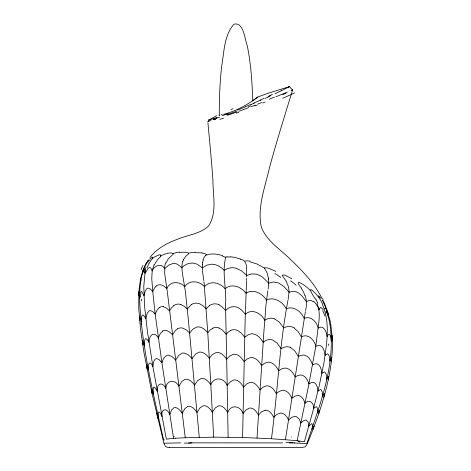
<?xml version="1.0" encoding="UTF-8"?>
<svg xmlns="http://www.w3.org/2000/svg" width="471" height="471" viewBox="0 0 471 471"><rect width="100%" height="100%" fill="white"/><g stroke="black" fill="none" stroke-linecap="round" stroke-linejoin="round"><path stroke-width="0.71" d="M307.263 442.334C321.287 400.55 340.28 354.263 326.521 309.983M144.344 344.124L144.626 340.445L145.421 338.779A2.225 1.225 74.8 0 1 145.998 338.696L147.293 339.744L148.995 342.388C148.683 336.206 153.705 330.03 158.344 337.954L160.205 333.709L162.678 331.042M175.447 438.213A47.924 7.754 0.9 0 0 173.534 438.342L166.328 439.16L153.034 367.468L147.511 332.149L144.597 306.562L143.767 286.468L145.174 271.685M145.18 271.467C145.062 264.537 141.218 276.554 141.312 278.149C139.64 286.774 139.522 295.611 139.828 304.36C142.483 350.289 153.676 395.187 163.578 439.949M326.421 345.255L323.907 363L319.35 385.178L312.809 411.542L304.372 441.798L297.142 440.703A48.248 8.06 1 0 0 295.246 440.497L270.542 438.689L242.577 437.494L245.144 319.903L246.557 280.887M322.647 300.51L326.385 309.594M246.71 276.96C245.992 270.913 248.865 260.634 240.316 259.174M148.418 260.18L144.938 266.539L142.401 273.551L142.507 273.062M246.663 278.449L246.592 280.192M138.651 295.553L139.027 291.355L139.469 295.694M199.257 437.341L188.418 320.439L185.344 291.178L182.265 272.368L181.912 267.575L177.226 264.113L175.065 263.501L172.828 263.536L168.783 265.073L164.897 268.476L164.644 273.186L167.511 293.315L185.256 437.742L214.128 437.159L242.577 437.494M202.353 264.82L202.53 271.537L203.778 280.492M257.025 438.012L263.725 334.016L266.038 304.354L267.864 290.689M141.247 319.573L141.659 316.653L142.419 315.146A2.396 1.242 78.5 0 1 143.049 315.04L144.244 316.106L145.798 318.714A33.529 26.352 76.2 0 1 146.004 317.478L147.376 312.874L149.46 310.683A3.627 2.873 74.3 0 1 150.402 310.56L152.58 311.514L155.165 314.157L162.289 365.243L173.558 438.348M139.693 298.125L139.852 296.624M331.708 337.86C332.132 329.594 332.656 347.204 332.385 347.763C332.055 359.167 330.336 370.494 327.863 381.622C323.124 402.723 315.8 423.152 307.539 443.105M327.298 311.101L327.739 313.044M326.468 344.796C327.81 331.555 328.057 317.601 322.664 305.143C321.876 297.76 301.422 277.914 315.458 299.197M331.666 338.266L331.602 338.943M271.443 438.742C277.719 392.826 279.232 346.097 287.916 300.522M325.897 312.185L326.014 311.655A1.813 0.465 75.9 0 1 326.191 311.561M331.396 361.104L331.513 357.583A2.573 0.406 -78.7 0 0 331.384 357.571L329.818 361.351L329.27 356.141L327.928 353.968A3.315 1.925 -72.6 0 0 327.369 353.898L325.161 355.34C324.46 351.849 323.824 347.298 320.227 345.59A5.287 4.422 -67.6 0 0 319.155 345.378L315.788 346.356L308.564 385.843L297.142 440.703M331.831 336.594L331.978 335.823L332.367 339.891M160.564 256.089L160.764 255.023L159.516 254.764L154.735 256.777L152.245 258.744L148.783 263.672M285.444 439.661L305.385 311.672M268.134 289.059L268.717 283.153L268.582 279.132M140.9 280.463L140.988 279.904M160.87 255.835L164.403 254.24L168.277 253.157L171.462 252.927L173.034 253.616L173.251 254.222L168.247 258.862L165.904 262.977M202.648 262.276L203.201 260.033M305.591 310.648C306.751 305.585 306.874 300.157 305.037 295.24M328.246 379.891L328.64 376.447A2.785 0.542 -71 0 0 328.446 376.394L326.55 379.479L326.262 374.398L324.925 372.137A3.285 2.067 -68.1 0 0 324.325 372.019L321.923 373.338C321.381 370.018 320.828 365.761 317.501 364.048A5.057 4.316 -64.4 0 0 316.424 363.783L314.398 364.054L312.561 364.943C311.254 361.027 309.129 356.541 304.843 355.269A7.524 7.03 -62 0 0 303.336 355.046L300.645 355.446L298.326 356.5L294.769 350.83L290.666 347.598M140.588 278.284L138.815 291.89L138.762 308.523L140.44 328.405L143.92 352.308L152.133 393.809L164.02 443.717L165.651 446.567L167.335 447.315L169.319 447.45M140.623 278.137L143.737 268.205L143.437 269.447M288.14 299.568L289.088 291.702M323.86 397.294L324.46 393.803A2.661 0.553 -66.9 0 0 324.301 393.762L322.305 396.564L322.305 392.102L321.181 389.729A2.956 1.866 -65.6 0 0 320.616 389.57L317.966 391.083C317.56 388.08 317.16 384.206 314.163 382.64A4.492 3.833 -62.9 0 0 313.138 382.393L311.184 382.705L308.935 383.971C307.81 380.544 306.073 376.665 302.453 375.31A6.682 6.241 -60.8 0 0 300.545 374.987L297.96 375.475L295.158 377.018C293.433 373.356 290.919 369.394 286.757 368.304A7.554 7.289 -57 0 0 284.572 368.122L281.711 368.864L278.726 370.742C276.73 367.097 273.951 363.07 269.565 362.264A7.106 6.971 -48.5 0 0 267.899 362.205L264.472 363.324L261.552 365.573C259.515 362.128 256.777 358.343 252.574 357.583A6.718 6.653 -28.4 0 0 250.348 357.613L246.975 359.09L244.161 361.693C242.023 358.36 239.127 354.634 234.876 354.239A6.435 6.388 8.5 0 0 233.216 354.351L229.919 355.888L226.692 359.249L228.123 437.212M140.464 293.156L141.188 291.602A2.178 0.942 85.8 0 1 141.689 291.525L143.92 295.747L145.227 291.072L146.834 288.646A3.768 2.791 79.5 0 1 148.618 288.193L150.585 289.271L152.769 291.649L155.165 314.157L157.114 309.995L159.434 307.522M182.766 261.576L183.496 259.751M318.69 413.768L319.538 410.235A2.343 0.453 -64.9 0 0 319.332 410.223L317.43 412.973L317.642 408.852L316.818 406.909A2.479 1.495 -64.6 0 0 316.324 406.767L314.999 407.333L313.551 408.71C314.504 403.588 309.111 398.142 305.031 403.364C304.072 400.344 302.57 396.882 299.35 395.74A5.805 5.399 -60.5 0 0 298.019 395.499L295.105 396.099L291.879 398.225C290.354 394.963 288.146 391.372 284.419 390.424A6.629 6.382 -57.3 0 0 282.353 390.306L279.079 391.436L276.23 393.656C274.463 390.359 272.044 386.656 268.099 385.896A6.182 6.058 -49.4 0 0 266.527 385.849L263.301 387.009L259.986 389.929C258.126 386.656 255.594 382.882 251.543 382.358A5.793 5.74 -30.5 0 0 249.971 382.428L246.792 383.883L243.613 387.162C241.723 384.071 239.262 380.544 235.406 379.956A5.546 5.505 6.5 0 0 233.846 379.997L230.225 381.84L227.187 385.437C223.872 377.677 214.205 376.117 210.808 384.766L213.675 437.159M142.678 270.796L145.592 264.107L148.371 260.08M307.121 442.716L307.404 441.951M312.962 429.558L314.08 425.978L312.114 428.91L312.55 425.513L312.014 423.753A1.972 1.066 -64.3 0 0 311.602 423.676L308.799 426.273L308.169 422.257L306.603 420.25A3.085 2.526 -61.2 0 0 305.791 420.055L303.43 420.85L300.922 423.052L299.179 419.072L296.447 416.682A4.957 4.58 -60.4 0 0 294.817 416.388L291.602 417.424L288.505 419.991C287.186 417.123 285.261 413.938 281.97 413.155A5.74 5.511 -58.2 0 0 280.528 413.049L276.954 414.35L273.71 417.288C272.161 414.35 270.077 410.989 266.562 410.282A5.358 5.24 -50.9 0 0 265.091 410.247M225.786 257.125C221.653 272.685 226.845 289.188 225.521 304.984L226.692 359.249C224.549 356.182 221.723 352.814 217.732 352.455A6.335 6.258 41 0 0 216.089 352.573L212.35 354.551L209.295 358.237L210.808 384.766C208.836 381.987 206.339 378.861 202.713 378.443A5.505 5.375 56.7 0 0 201.17 378.549L197.738 380.544L194.57 385.066C192.533 382.428 189.972 379.426 186.398 379.22A5.428 5.193 64 0 0 184.915 379.414L181.706 381.604L178.921 386.279C175.165 378.902 166.604 379.744 165.774 388.392C162.189 380.733 156.372 383.942 157.261 391.425L155.565 388.44L154.158 387.091A1.643 0.871 72.6 0 0 153.734 387.18L153.152 389.287L153.387 394.121L151.268 388.863L152.133 393.809M307.292 443.629L305.626 446.414A3.68 3.68 0 0 1 304.808 446.955L301.829 447.45L169.395 447.45M145.156 273.227L148.147 268.364L149.572 267.463L150.673 267.84L152.186 270.96L151.756 278.461L152.769 291.649L154.358 288.276L156.154 286.097M153.982 264.79L152.186 270.96C154.129 265.573 161.783 262.641 164.632 268.8M293.998 327.934L298.161 331.678L301.358 336.912C308.022 333.015 314.504 340.15 315.788 346.356L319.044 320.457L319.285 314.663L318.849 309.771L320.286 307.587A2.508 1.46 82.5 0 1 320.981 307.463L323.347 309.971M257.384 97.674L258.014 96.902L268.323 93.17L289.4 86.664L292.626 90.008C284.655 115.701 276.671 141.4 269.542 167.346C265.285 186.787 257.025 207.028 261.328 227.134C266.827 241.387 280.969 249.636 291.231 260.233C302.788 271.008 313.662 282.835 321.187 296.836M149.884 257.496C156.731 248.723 166.799 243.189 177.09 239.409C187.57 234.958 200.14 234.01 208.677 225.909C217.302 212.498 212.839 195.194 212.916 180.181C211.573 160.994 209.701 141.848 207.911 122.701M205.874 255.376C210.814 252.933 217.325 254.028 222.571 255.6M149.961 258.962L151.362 257.949M252.597 100.788L257.855 97.02M257.613 97.203L253.828 99.94M173.787 305.632L171.597 307.746L169.589 310.831L166.428 308.087L163.549 306.78M209.312 305.779L206.186 308.841L203.278 306.015L200.116 304.025A9.261 9.02 59 0 0 191.726 304.319M253.151 100.405L253.498 100.17M252.797 100.647C243.854 106.717 234.046 111.68 223.525 114.347M207.793 121.459L210.914 120.588M177.626 328.776L174.965 331.06L172.58 334.816L169.436 331.908L166.316 330.424A5.717 5.228 69.1 0 0 162.672 331.031M208.547 120.158L216.642 115.695M288.959 86.888L289.153 86.788M288.352 87.2L288.711 87.017M288.652 87.047L289.112 86.811M287.622 87.571L288.417 87.164M287.687 87.535L283.442 89.678M281.558 90.609L275.046 93.764M212.957 328.152L210.178 330.041L207.77 332.809L209.295 358.237C207.169 355.446 204.449 352.455 200.746 352.096A6.347 6.194 57 0 0 199.121 352.196L195.489 354.139L192.121 358.543L187.988 354.551L184.108 353.032A6.194 5.929 64.4 0 0 182.018 353.226L178.65 355.428L175.695 360.062L171.844 356.382L168.418 355.158A4.904 4.498 68.1 0 0 167.093 355.352C164.038 356.5 162.836 359.938 161.924 362.782L159.263 359.779L156.708 358.537A3.003 2.449 70.2 0 0 155.795 358.714C153.275 360.403 153.31 363.959 152.898 366.656C149.554 358.873 147.464 365.007 148.565 369.976L146.469 364.619L147.017 369.24M230.772 330.465L228.459 331.914L226.186 334.163L222.612 330.224L219.044 328.016M268.235 96.967L265.126 98.392M260.069 100.664L260.916 100.288M253.586 103.496L254.381 103.155M287.345 92.081L275.847 96.808M255.205 105.127L251.084 106.746M261.652 102.578L257.655 104.156M237.672 110.037L239.333 109.384A81.524 12.323 -22.7 0 0 245.403 106.917M292.002 90.232L292.626 90.008L291.019 90.632M248.664 107.671L238.968 111.286M227.852 113.735L222.347 115.683M236.501 112.186L227.499 115.313M217.19 117.42L209.106 119.981M208.459 120.182L209.271 119.934M249.907 261.788L256.901 263.948L264.343 268.017L266.345 267.811L268.929 268.299L275.953 271.414M208.423 121.318L208.023 121.43M218.974 115.324L219.51 115.224M179.374 252.603C181.641 251.95 193.122 251.626 186.469 255.641A13.942 13.812 -70.2 0 0 183.543 259.78M265.091 410.247L261.552 411.825L258.42 415.104C256.783 412.143 254.628 408.657 251.002 408.057A4.993 4.94 -33 0 0 249.53 408.098L246.056 409.929L243.065 413.509C240.269 405.602 230.978 404.024 227.681 412.543C225.927 409.723 223.76 406.438 220.245 405.802A4.71 4.657 39.8 0 0 218.785 405.837L215.471 407.727L212.327 412.207C210.49 409.446 208.223 406.202 204.679 405.714A4.763 4.651 56.7 0 0 203.231 405.814L200.004 407.851L197.037 412.455C195.129 409.794 192.792 406.644 189.265 406.285A4.728 4.527 63.9 0 0 187.858 406.449L184.838 408.598L182.242 413.273C180.44 410.871 178.379 407.798 175.112 407.503A3.727 3.421 67.5 0 0 173.934 407.727L171.579 409.97L169.825 414.651C166.805 407.285 160.882 408.51 161.953 416.594C159.163 408.852 157.073 412.166 158.645 418.378L156.713 413.008L157.797 418.436M195.112 252.691L202.018 252.833M164.149 443.199L180.581 442.875M227.305 256.972L230.749 256.96M175.471 438.218L185.256 437.742M190.366 442.846L282.659 442.917M289.212 442.952L292.679 442.981M294.381 442.999L307.068 443.576M322.694 300.404L323.789 302.046M180.976 304.596L184.037 306.203L187.24 309.017L190.949 304.973A11.422 11.133 60.9 0 1 191.785 304.413M326.191 311.555L328.646 317.154L327.857 313.545M142.472 340.509L142.642 344.436M274.817 318.979L279.45 322.199L283.701 327.963A10.845 10.456 -59.2 0 1 294.081 327.787M318.708 296.047L319.273 296.453M219.039 304.878L222.5 307.198L225.656 310.554C229.124 306.238 235.836 305.249 240.128 308.929A18.181 18.051 11.3 0 1 241.964 310.477L243.79 312.432A30.497 30.285 10.9 0 1 245.285 314.387C251.714 307.952 261.399 313.356 264.755 320.298L266.056 319.509A10.362 10.174 -49.6 0 1 274.852 318.891M291.849 278.72L285.426 275.364L283.389 274.97L282.158 275.458L286.021 280.893L288.346 286.474A22.361 22.225 -78.7 0 1 288.976 291.708M313.186 301.764L311.366 300.569L309.777 300.198L306.397 301.652L301.54 295.441L298.885 293.221L296.353 291.826L292.915 291.243L289.106 292.308L283.978 286.539L278.638 283.006L273.692 281.946L268.717 283.153L262.712 277.266L259.421 275.288L256.177 274.122L251.426 273.91L246.739 275.517L241.47 270.772L235.859 268.146L232.709 267.699L229.895 267.934L227.069 268.811L224.267 270.36L221.305 267.734L218.226 265.774L215.182 264.608L211.938 264.178L206.91 265.108L202.294 267.881L197.172 264.154L192.227 262.936L187.376 263.884L184.444 265.461L181.912 267.575L181.936 266.945A19.694 19.688 -5.8 0 1 182.642 261.54M310.195 290.548C308.328 287.398 291.272 275.553 301.322 287.916M319.703 296.877L321.104 298.561M264.343 268.017L267.016 272.738L268.458 278.108M142.442 340.468L144.373 345.95A32.935 18.116 75.2 0 1 144.356 344.13M327.316 311.09L329.888 320.039M323.954 302.411L324.654 303.983M324.76 304.231L325.591 306.232M325.626 306.327L325.891 306.986M326.185 307.757L328.293 313.974M317.065 302.977L318.849 309.771M140.558 319.585L139.475 316.159L139.581 320.239M327.763 313.138L327.834 313.439M327.58 312.373L327.716 312.95M328.052 314.363L328.14 314.758M329.924 320.203L330.842 324.796M330.872 324.961L332.308 338.308M142.689 344.731L142.271 340.468A1.943 0.294 77 0 1 142.442 340.474M203.919 281.546L204.108 283.036M204.155 283.436L207.77 332.809C205.474 330.036 202.53 327.227 198.762 326.915A7.383 7.2 57.9 0 0 196.489 327.127L192.704 329.311L189.689 333.079L186.286 329.906L183.042 328.222A7.395 7.059 65.1 0 0 177.608 328.746M331.313 341.451C331.231 338.967 330.112 330.236 327.086 336.63C326.739 332.408 323.712 324.225 318.231 328.116C316.777 322.07 310.86 315.334 304.107 318.414C301.358 311.631 293.71 305.655 286.209 308.711C282.706 301.87 274.04 296.341 266.468 300.068C262.429 293.404 253.133 288.488 245.903 293.25C241.464 286.839 231.538 282.918 225.079 288.758C220.287 282.677 209.989 280.027 204.514 286.686C199.539 280.899 189.177 279.497 184.773 286.721C179.957 281.099 169.907 280.91 166.887 288.47L163.19 285.691A11.151 9.862 72.8 0 0 162.401 285.314L161.388 284.967A6.947 6.176 79.8 0 0 156.136 286.068M332.308 338.567L332.379 340.192M252.68 100.965C252.191 82.478 250.955 63.926 247.275 45.769C244.961 40.223 243.672 21.201 233.881 24.262C223.949 35.555 224.184 52.363 221.623 66.488C219.857 82.737 219.221 99.087 219.303 115.419M164.509 268.794A19.882 19.864 8.4 0 1 165.609 262.877M173.051 253.563A36.779 35.449 -76.9 0 1 179.304 252.056M188.759 253.168A38.728 38.281 -66.8 0 1 195.076 252.168M154.358 264.973A24.463 23.479 -71.1 0 1 160.829 256.424M144.332 273.056A37.262 36.238 -70.1 0 1 146.122 267.163M147.14 267.569A28.525 25.293 -70.7 0 1 148.966 263.784M152.374 257.519A1.99 0.659 -56.3 0 1 152.598 258.349M148.418 261.47A21.148 9.626 -76.2 0 1 150.013 259.692M151.527 257.243A8.06 3.385 -70 0 1 152.421 257.225M141.165 269.63A14.236 4.716 -85.1 0 1 142.996 265.532M321.387 297.242A27.577 13.247 82.3 0 1 323.247 299.756M301.14 288.034A35.761 35.431 73.1 0 1 304.867 295.305M290.642 280.828A58.416 52.169 60.2 0 1 296.23 285.261M315.888 298.979A39.905 38.386 75 0 1 317.525 302.8M313.539 301.269A24.698 21.642 89.5 0 1 319.25 309.547M174.4 436.635A23.314 1.401 -11.6 0 1 173.923 436.717M164.332 439.896A14.884 1.884 -1.2 0 1 163.313 439.213M291.107 436.947A23.008 0.742 27.4 0 1 291.319 437.064M140.97 323.047A26.164 0.901 77.1 0 1 141.388 324.796M141.076 321.964A28.713 15.149 78.6 0 1 141.17 319.521M173.758 305.585A8.502 8.095 68.4 0 1 180.994 304.531M245.15 261.075A15.431 14.648 49.9 0 1 249.989 261.105M225.768 257.036A23.55 23.273 42 0 1 227.293 256.872M222.371 256.071A19.317 17.763 -7.2 0 1 225.538 257.484M230.755 256.854A28.501 26.358 13.3 0 1 240.334 259.127M328.581 343.96A26.576 3.038 -80.5 0 1 328.375 345.467M324.478 308.658A10.821 2.573 79.3 0 1 325.49 308.829M322.7 310.819A24.05 14.489 80.8 0 1 324.955 316.088M298.049 441.462A14.919 0.995 12.7 0 1 299.962 441.957M202.506 264.826A20.176 19.782 84.8 0 1 202.777 262.3M203.042 259.98A11.345 10.827 -87.6 0 1 205.727 255.229M201.971 253.045A11.534 10.021 -17.9 0 1 206.71 254.605M274.858 273.468A58.116 53.694 47.9 0 1 280.745 277.443M268.429 278.114A20.659 20.436 -82 0 1 268.547 279.132M141.73 300.987A34.872 4.492 81.7 0 1 141.53 299.162M140.458 297.036A16.22 6.935 87.7 0 1 140.947 293.757M209.248 305.703A9.726 9.608 45.3 0 1 219.103 304.743M230.737 330.395A8.213 8.154 10 0 1 237.808 330.589L241.005 332.856L243.866 336.111A31.922 31.687 9.4 0 1 244.714 337.318L247.693 335.011L250.672 333.915A7.842 7.771 -27.4 0 1 253.039 333.857C257.649 334.551 260.834 338.514 263.13 342.246L265.903 340.468A8.902 8.737 -47.8 0 1 272.744 340.05L277.148 343.112L281.211 348.746L282.777 347.833A9.485 9.155 -57.2 0 1 290.707 347.498M212.939 328.116A7.877 7.777 41.8 0 1 219.05 327.999M159.422 307.504A6.264 5.681 71 0 1 163.555 306.768M318.473 296.877A1.743 0.5 63.8 0 1 318.679 295.965M319.326 297.124A11.728 4.021 69.9 0 1 319.727 297.584M216.012 118.533A22.873 1.725 -21.6 0 1 213.351 119.399M215.506 119.198A28.766 1.248 -20.1 0 1 215.8 119.081M213.245 119.487A35.213 3.085 -13.6 0 1 216.389 118.48M233.01 108.76A43.944 2.614 -19 0 1 230.802 109.496M223.56 118.139A52.993 6.3 -21.5 0 1 219.745 119.375M238.862 112.169A72.116 21.042 -23 0 1 236.307 113.093M250.702 105.851A77.998 23.933 -21 0 1 248.376 106.734M254.946 105.94A80.924 5.729 -21.9 0 1 257.142 105.068M265.102 101.995A78.198 13.1 -20.2 0 1 262.571 103.014M294.64 92.875A70.738 6.7 -20.9 0 1 282.788 98.256M274.358 97.144A60.394 3.427 -21.2 0 1 269.253 99.228M282.735 94.695A19.982 0.759 -24.9 0 1 286.062 93.24M215.494 119.039A13.853 0.353 -20.9 0 1 215.694 118.963M282.959 89.879A31.645 1.03 -24.9 0 1 281.099 90.797M272.303 94.441A59.181 4.051 -23.8 0 1 268.835 96.072M270.931 95.637A53.005 4.757 -23.3 0 1 268.005 96.991M264.149 98.345A84.586 8.967 -23 0 1 260.127 100.158M259.603 100.535A71.639 8.943 -22.8 0 1 254.099 102.943M253.522 103.437A87.058 12.305 -22.7 0 1 251.155 104.45M251.049 104.309A75.972 10.992 -22.7 0 1 245.379 106.676M237.231 110.915A63.161 9.184 -22.7 0 1 226.734 114.824M219.568 117.173A38.987 2.926 -21.1 0 1 213.969 118.986M228.005 113.746A20.565 0.489 -12.7 0 1 228.241 113.688M221.011 115.001A20.488 2.467 -20.2 0 1 222.224 114.359M292.98 442.934A61.919 3.515 -0.9 0 1 294.699 442.952M285.885 442.516A109.772 4.298 -0.5 0 1 293.009 442.563M188.506 442.952A130.738 2.167 0.2 0 1 191.88 442.946M184.308 443.105A101.648 2.037 0.2 0 1 190.019 443.093"/></g></svg>
